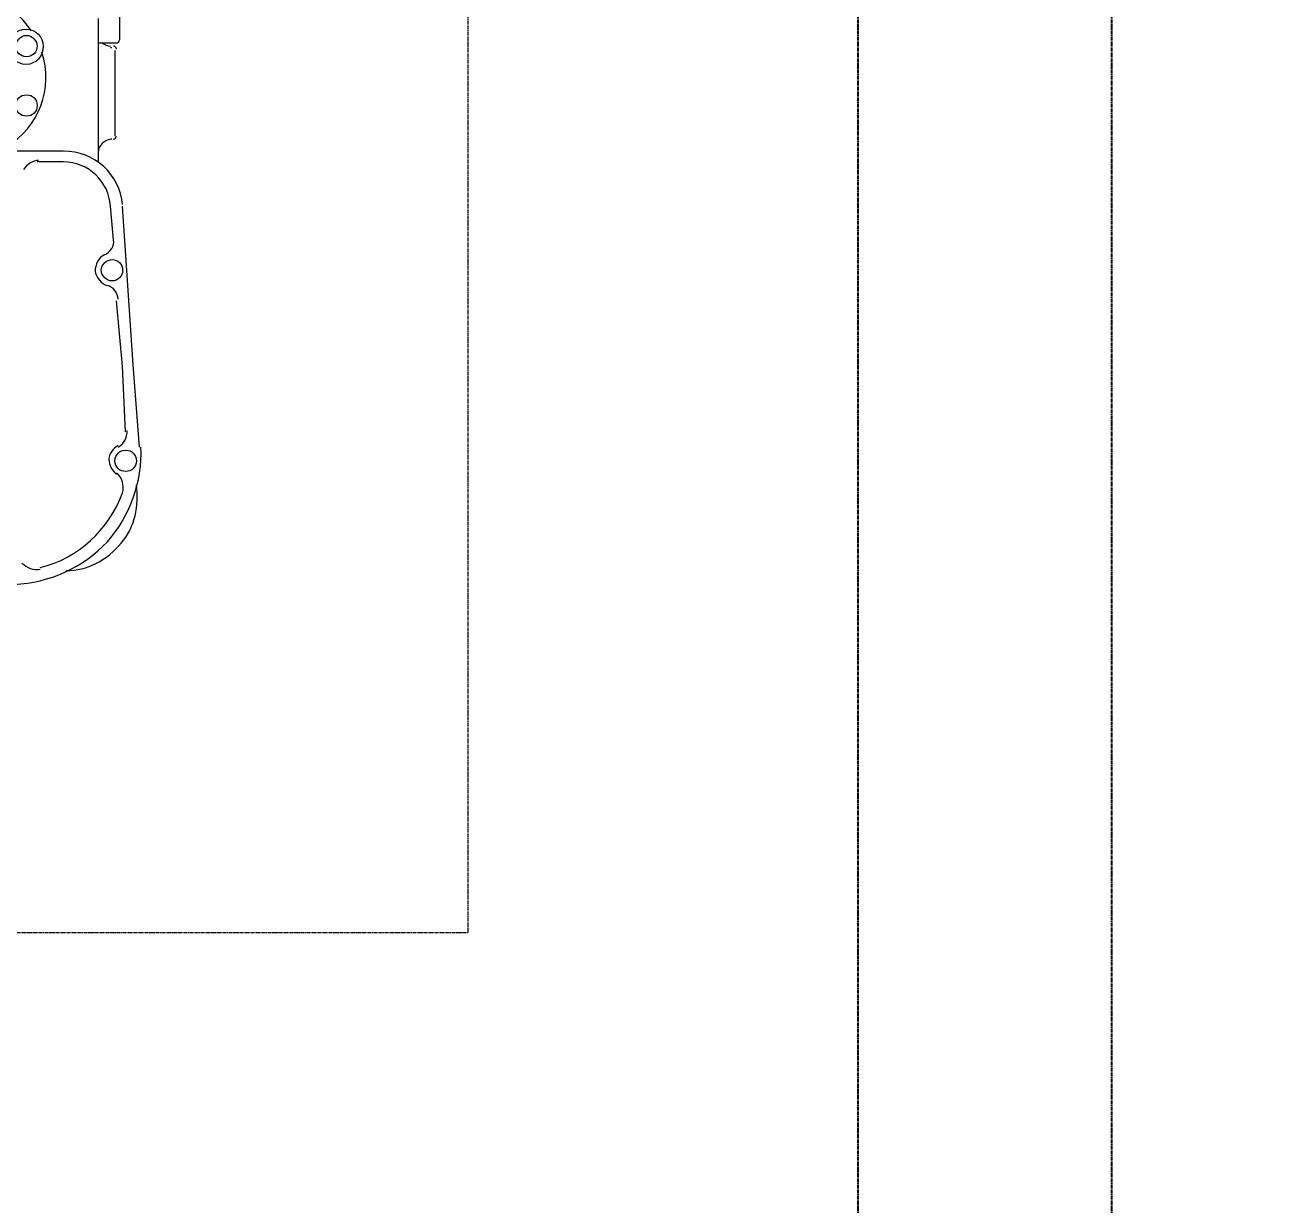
# Model space of a CAD drawing. Header units: millimetres. Extents: x -9013 to 516, y -36629 to 6082.
# Drawn here: x -3642.9 to -3320.9, y -16250.8 to -15948.3 of the extents above; entities that cross this region are included whole.
import ezdxf

# ---------------------------------------------------------------- set-up
doc = ezdxf.new("R2010")
doc.units = ezdxf.units.MM
doc.header["$LTSCALE"] = 0.05
doc.linetypes.add('CENTER', pattern=[50.8, 31.75, -6.35, 6.35, -6.35])
doc.linetypes.add('CENTER2', pattern=[28.575, 19.05, -3.175, 3.175, -3.175])
doc.layers.get('0').update_dxf_attribs({"lineweight": 18})
doc.layers.get('Defpoints').update_dxf_attribs({"color": 140, "lineweight": 18})
doc.layers.add('1', color=7, linetype='Continuous')
doc.layers.add('HWAT___5CS', color=3, linetype='CENTER2')
doc.layers.add('G-Anno-Std-Cntr', color=1, linetype='CENTER2', lineweight=18)
doc.styles.add('trebuchet_MS', font='trebuc.ttf')
doc.dimstyles.new('MGP', dxfattribs={"dimtxt": 2.5, "dimasz": 2.5, "dimexe": 1.25, "dimexo": 0.625, "dimtad": 1, "dimdec": 0, "dimtxsty": 'trebuchet_MS', "dimcen": 2.5, "dimclrt": 7, "dimadec": 0, "dimazin": 0, "dimtfac": 1, "dimtdec": 0, "dimtmove": 0, "dimatfit": 3, "dimfxl": 1.148294, "dimfxlon": 1, "dimarcsym": 2})

# ---------------------------------------------------------------- blocks, each defined once
blk = doc.blocks.new('*D462')
at = {"color": 0, "lineweight": -2, "transparency": 16777216}
for p, q in [((-3276.99, -16180.88), (-3149.16, -16180.88)), ((-3162.16, -16255.88), (-3162.16, -16205.88)), ((-3276.99, -16280.88), (-3149.16, -16280.88))]:
    blk.add_line(p, q, dxfattribs=at)
at = {"color": 0, "transparency": 16777216}
for points in [[(-3166.33, -16205.88), (-3158, -16205.88), (-3162.16, -16180.88)], [(-3166.33, -16255.88), (-3158, -16255.88), (-3162.16, -16280.88)]]:
    blk.add_solid(points, dxfattribs=at)
at = {"layer": 'Defpoints', "color": 0, "transparency": 16777216}
for p in [(-3529.46, -16180.88), (-3162.16, -16180.88), (-3434.79, -16280.88)]:
    blk.add_point(p, dxfattribs=at)
at = {"color": 7, "transparency": 16777216, "insert": (-3180.88, -16230.88), "char_height": 25, "attachment_point": 5, "rotation": 90, "style": 'trebuchet_MS'}
blk.add_mtext('100', dxfattribs=at)
blk = doc.blocks.new('*D463')
at = {"color": 0, "lineweight": -2, "transparency": 16777216}
for p, q in [((-3276.99, -15730.88), (-3149.16, -15730.88)), ((-3162.16, -16155.88), (-3162.16, -15755.88)), ((-3276.99, -16180.88), (-3149.16, -16180.88))]:
    blk.add_line(p, q, dxfattribs=at)
at = {"color": 0, "transparency": 16777216}
for points in [[(-3166.33, -15755.88), (-3158, -15755.88), (-3162.16, -15730.88)], [(-3166.33, -16155.88), (-3158, -16155.88), (-3162.16, -16180.88)]]:
    blk.add_solid(points, dxfattribs=at)
at = {"layer": 'Defpoints', "color": 0, "transparency": 16777216}
for p in [(-3529.46, -15730.88), (-3162.16, -15730.88), (-3529.46, -16180.88)]:
    blk.add_point(p, dxfattribs=at)
at = {"color": 7, "transparency": 16777216, "insert": (-3180.88, -15955.88), "char_height": 25, "attachment_point": 5, "rotation": 90, "style": 'trebuchet_MS'}
blk.add_mtext('450', dxfattribs=at)
blk = doc.blocks.new('*D464')
at = {"color": 0, "lineweight": -2, "transparency": 16777216}
for p, q in [((-3125.48, -15080.88), (-2997.65, -15080.88)), ((-3010.65, -15105.88), (-3010.65, -17405.88)), ((-3125.48, -17430.88), (-2997.65, -17430.88))]:
    blk.add_line(p, q, dxfattribs=at)
at = {"color": 0, "transparency": 16777216}
for points in [[(-3014.82, -15105.88), (-3006.48, -15105.88), (-3010.65, -15080.88)], [(-3014.82, -17405.88), (-3006.48, -17405.88), (-3010.65, -17430.88)]]:
    blk.add_solid(points, dxfattribs=at)
at = {"layer": 'Defpoints', "color": 0, "transparency": 16777216}
for p in [(-3631.63, -15080.88), (-3378.33, -17430.88), (-3010.65, -17430.88)]:
    blk.add_point(p, dxfattribs=at)
at = {"color": 7, "transparency": 16777216, "insert": (-3029.37, -16255.88), "char_height": 25, "attachment_point": 5, "rotation": 90, "style": 'trebuchet_MS'}
blk.add_mtext('2350', dxfattribs=at)
blk = doc.blocks.new('gas meter 1')
at = {"layer": '1', "color": 0, "lineweight": 5}
for points in [[(-6319.49, 2988.7), (-6319.49, 2975.8)], [(-6324.97, 2981.27), (-6324.97, 2944.51)], [(-6320.28, 2975.01), (-6324.97, 2975.01)], [(-6321.84, 2973.84), (-6321.45, 2973.84)], [(-6320.67, 2973.06), (-6320.67, 2951.16)], [(-6321.45, 2950.38), (-6321.84, 2950.38)], [(-6333.96, 2947.25), (-6410.99, 2947.25)], [(-6333.96, 2944.51), (-6340.61, 2944.51)], [(-6321.06, 2924.57), (-6321.84, 2933.18)], [(-6315.97, 2892.51), (-6318.71, 2933.18)], [(-6317.93, 2875.31), (-6318.71, 2892.12), (-6320.28, 2908.93)], [(-6314.41, 2871.4), (-6315.97, 2892.51)]]:
    blk.add_lwpolyline(points, dxfattribs=at)
for points in [[(-6342.17, 2978.14), (-6343.74, 2980.88), (-6346.08, 2982.83), (-6348.43, 2984.4)], [(-6320.28, 2975.01), (-6319.88, 2975.01), (-6319.49, 2975.4), (-6319.49, 2975.8)], [(-6348.43, 2948.43), (-6340.22, 2953.51), (-6336.31, 2963.28), (-6339.44, 2972.67)], [(-6323.79, 2975.01), (-6323.4, 2974.62), (-6322.62, 2974.23), (-6321.84, 2974.23)], [(-6320.28, 2973.45), (-6320.28, 2973.84), (-6320.67, 2974.23), (-6321.06, 2974.23)], [(-6321.84, 2950.38), (-6323.4, 2949.99), (-6324.97, 2948.82), (-6324.97, 2946.86)], [(-6321.06, 2950.38), (-6320.67, 2950.38), (-6320.28, 2950.77), (-6320.28, 2951.16)], [(-6318.71, 2933.57), (-6319.49, 2941.39), (-6325.75, 2947.25), (-6333.96, 2947.25)], [(-6340.22, 2944.91), (-6341.78, 2944.91), (-6343.35, 2943.73), (-6344.13, 2942.56)], [(-6321.84, 2933.18), (-6322.23, 2939.43), (-6327.31, 2944.51), (-6333.96, 2944.51)], [(-6323.4, 2920.66), (-6321.84, 2921.45), (-6320.67, 2923.01), (-6321.06, 2924.57)], [(-6319.88, 2909.32), (-6319.88, 2910.89), (-6321.06, 2912.45), (-6322.62, 2912.84)], [(-6319.88, 2871.4), (-6318.32, 2872.18), (-6317.54, 2873.74), (-6317.54, 2875.7)], [(-6318.71, 2859.67), (-6318.32, 2861.62), (-6318.71, 2863.58), (-6320.28, 2864.75)], [(-6339.83, 2840.51), (-6330.05, 2842.85), (-6322.23, 2850.28), (-6318.71, 2859.67)], [(-6344.52, 2841.68), (-6343.35, 2840.51), (-6341.39, 2839.72), (-6339.83, 2840.12)]]:
    blk.add_open_spline(points, degree=3, dxfattribs=at)
for points, knots in [([(-6343.35, 2978.53), (-6346.08, 2978.53), (-6348.04, 2976.58), (-6348.04, 2974.23), (-6348.04, 2971.49), (-6346.08, 2969.54), (-6343.35, 2969.54), (-6341, 2969.54), (-6339.04, 2971.49), (-6339.04, 2974.23), (-6339.04, 2976.58), (-6341, 2978.53), (-6343.35, 2978.53)], [0, 0, 0, 0, 1, 1, 1, 2, 2, 2, 3, 3, 3, 4, 4, 4, 4]), ([(-6343.35, 2976.97), (-6344.91, 2976.97), (-6346.08, 2975.4), (-6346.08, 2974.23), (-6346.08, 2972.67), (-6344.91, 2971.49), (-6343.35, 2971.49), (-6341.78, 2971.49), (-6340.61, 2972.67), (-6340.61, 2974.23), (-6340.61, 2975.4), (-6341.78, 2976.97), (-6343.35, 2976.97)], [0, 0, 0, 0, 1, 1, 1, 2, 2, 2, 3, 3, 3, 4, 4, 4, 4]), ([(-6343.35, 2976.97), (-6344.91, 2976.97), (-6346.08, 2975.4), (-6346.08, 2974.23), (-6346.08, 2972.67), (-6344.91, 2971.49), (-6343.35, 2971.49), (-6341.78, 2971.49), (-6340.61, 2972.67), (-6340.61, 2974.23), (-6340.61, 2975.4), (-6341.78, 2976.97), (-6343.35, 2976.97)], [0, 0, 0, 0, 1, 1, 1, 2, 2, 2, 3, 3, 3, 4, 4, 4, 4]), ([(-6343.35, 2961.72), (-6344.91, 2961.72), (-6346.08, 2960.55), (-6346.08, 2958.98), (-6346.08, 2957.42), (-6344.91, 2956.25), (-6343.35, 2956.25), (-6341.78, 2956.25), (-6340.61, 2957.42), (-6340.61, 2958.98), (-6340.61, 2960.55), (-6341.78, 2961.72), (-6343.35, 2961.72)], [0, 0, 0, 0, 1, 1, 1, 2, 2, 2, 3, 3, 3, 4, 4, 4, 4]), ([(-6343.35, 2961.72), (-6344.91, 2961.72), (-6346.08, 2960.55), (-6346.08, 2958.98), (-6346.08, 2957.42), (-6344.91, 2956.25), (-6343.35, 2956.25), (-6341.78, 2956.25), (-6340.61, 2957.42), (-6340.61, 2958.98), (-6340.61, 2960.55), (-6341.78, 2961.72), (-6343.35, 2961.72)], [0, 0, 0, 0, 1, 1, 1, 2, 2, 2, 3, 3, 3, 4, 4, 4, 4]), ([(-6343.35, 2961.72), (-6344.91, 2961.72), (-6346.08, 2960.55), (-6346.08, 2958.98), (-6346.08, 2957.42), (-6344.91, 2956.25), (-6343.35, 2956.25), (-6341.78, 2956.25), (-6340.61, 2957.42), (-6340.61, 2958.98), (-6340.61, 2960.55), (-6341.78, 2961.72), (-6343.35, 2961.72)], [0, 0, 0, 0, 1, 1, 1, 2, 2, 2, 3, 3, 3, 4, 4, 4, 4]), ([(-6323.4, 2920.66), (-6324.97, 2919.88), (-6325.75, 2918.32), (-6325.75, 2916.36), (-6325.36, 2914.8), (-6324.19, 2913.23), (-6322.62, 2912.84)], [0, 0, 0, 0, 1, 1, 1, 2, 2, 2, 2]), ([(-6321.45, 2919.49), (-6322.62, 2919.49), (-6324.19, 2918.32), (-6324.19, 2916.75), (-6324.19, 2915.19), (-6322.62, 2914.02), (-6321.45, 2914.02), (-6319.88, 2914.02), (-6318.71, 2915.19), (-6318.71, 2916.75), (-6318.71, 2918.32), (-6319.88, 2919.49), (-6321.45, 2919.49)], [0, 0, 0, 0, 1, 1, 1, 2, 2, 2, 3, 3, 3, 4, 4, 4, 4]), ([(-6346.47, 2836.21), (-6337.48, 2836.6), (-6328.88, 2840.51), (-6322.62, 2847.15), (-6316.76, 2853.8), (-6313.63, 2862.4), (-6314.02, 2871.4)], [0, 0, 0, 0, 1, 1, 1, 2, 2, 2, 2]), ([(-6319.88, 2871.79), (-6321.06, 2871.01), (-6322.23, 2869.83), (-6322.23, 2868.27), (-6322.23, 2866.7), (-6321.45, 2865.53), (-6320.28, 2864.36)], [0, 0, 0, 0, 1, 1, 1, 2, 2, 2, 2]), ([(-6317.93, 2870.61), (-6319.49, 2870.61), (-6320.67, 2869.44), (-6320.67, 2867.88), (-6320.67, 2866.31), (-6319.49, 2865.14), (-6317.93, 2865.14), (-6316.37, 2865.14), (-6315.19, 2866.31), (-6315.19, 2867.88), (-6315.19, 2869.44), (-6316.37, 2870.61), (-6317.93, 2870.61)], [0, 0, 0, 0, 1, 1, 1, 2, 2, 2, 3, 3, 3, 4, 4, 4, 4]), ([(-6333.18, 2839.72), (-6327.71, 2839.72), (-6322.62, 2842.46), (-6319.1, 2846.76), (-6315.58, 2850.67), (-6314.41, 2856.54), (-6315.19, 2861.62)], [0, 0, 0, 0, 1, 1, 1, 2, 2, 2, 2])]:
    blk.add_open_spline(points, degree=3, knots=knots, dxfattribs=at)
at = {"layer": 'G-Anno-Std-Cntr'}
blk.add_lwpolyline([(-6480.2, 2746.98), (-6230.2, 2746.98), (-6230.2, 3196.98), (-6480.2, 3196.98)], close=True, dxfattribs=at)

msp = doc.modelspace()

# ---------------------------------------------------------------- linework, layer by layer
at = {"layer": 'HWAT___5CS', "color": 2}
for p, q in [((-3429.46, -17430.88), (-3429.46, -15080.88)), ((-3364.46, -17430.88), (-3364.46, -15080.88))]:
    msp.add_line(p, q, dxfattribs=at)

# ---------------------------------------------------------------- block references
at = {"layer": 'G-Anno-Std-Cntr', "color": 7, "linetype": 'CENTER'}
msp.add_blockref('gas meter 1', (2700.74, -18927.86), dxfattribs=at)

# ---------------------------------------------------------------- dimensions: what is measured, and where the dimension line sits
for base, p1, p2, picture, middle in [((-3010.65, -17430.88), (-3631.63, -15080.88), (-3378.33, -17430.88), '*D464', (-3029.37, -16255.88)), ((-3162.16, -15730.88), (-3529.46, -16180.88), (-3529.46, -15730.88), '*D463', (-3180.88, -15955.88)), ((-3162.16, -16180.88), (-3434.79, -16280.88), (-3529.46, -16180.88), '*D462', (-3180.88, -16230.88))]:
    dim = msp.add_linear_dim(base=base, p1=p1, p2=p2, angle=90, dimstyle='MGP', override={"dimscale": 100, "dimtxt": 0.25, "dimasz": 0.25, "dimexe": 0.13, "dimexo": 0.06, "dimgap": 0.06, "dimarcsym": 1})
    dim.commit()
    dim.dimension.update_dxf_attribs({"geometry": picture, "text_midpoint": middle})

doc.saveas('drawing.dxf')
